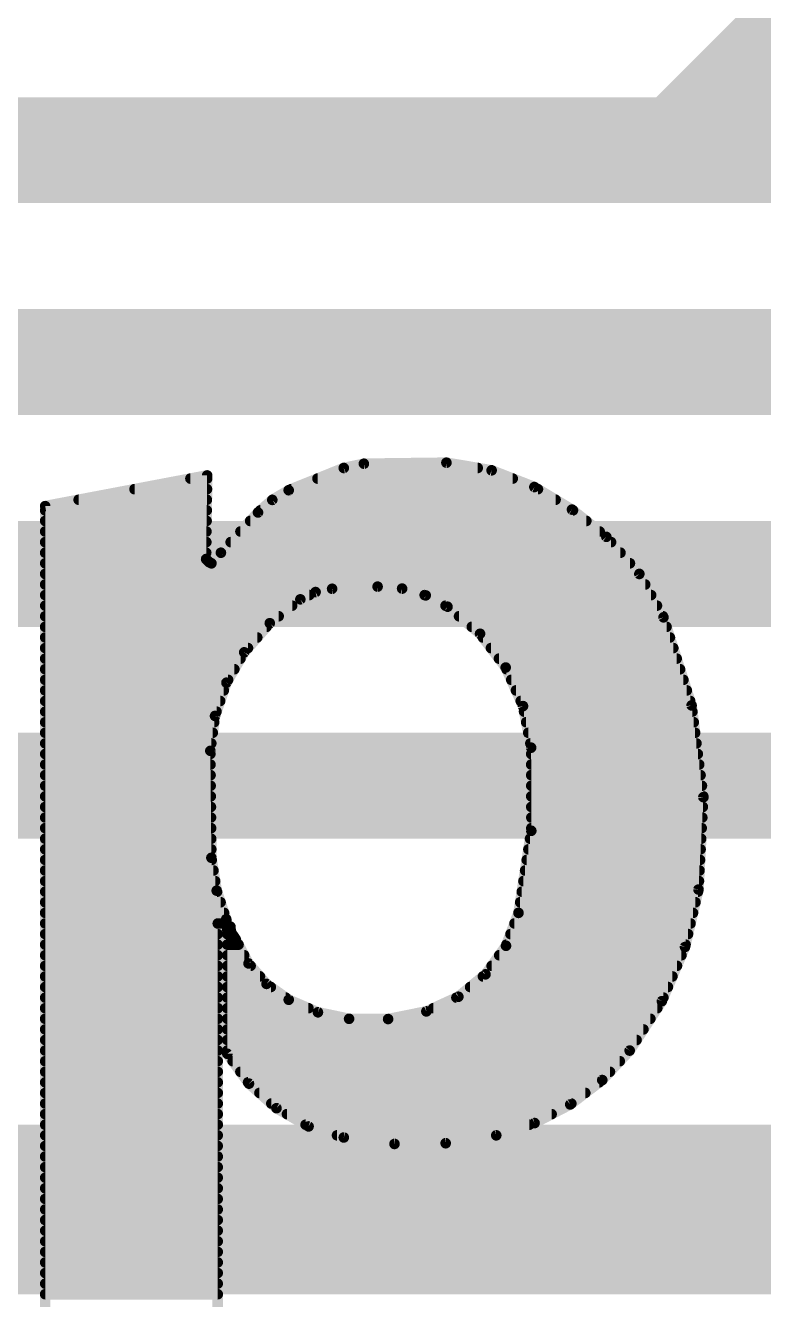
# Model space of a CAD drawing. Extents: x -0.1 to 40.8, y -10.2 to 23.
# Drawn here: x 13.674 to 15.444, y 2.324 to 5.379 of the extents above; entities that cross this region are included whole.
import ezdxf

# ---------------------------------------------------------------- set-up
doc = ezdxf.new("R2010")
doc.units = 0
for name, color, linetype in [('1', 12, 'CONTINUOUS'), ('16', 132, 'CONTINUOUS'), ('21', 41, 'CONTINUOUS'), ('22', 40, 'CONTINUOUS')]:
    doc.layers.add(name, color=color, linetype=linetype)

msp = doc.modelspace()

# ---------------------------------------------------------------- linework, layer by layer
at = {"layer": '1', "const_width": 0.254}
for points in [[(16.51, 6.35), (15.24, 5.08)], [(15.24, 5.08), (10.0102, 5.08)], [(19.812, 4.572), (9.525, 4.572)], [(9.271, 4.064), (24.384, 4.064)], [(9.017, 3.556), (26.416, 3.556)]]:
    msp.add_lwpolyline(points, dxfattribs=at)
at = {"layer": '1', "const_width": 0.127}
for points in [[(15.24, 5.0165, 1), (15.24, 5.1435)], [(15.1951, 5.1249, 1), (15.2849, 5.0351)]]:
    msp.add_lwpolyline(points, format="xyb", dxfattribs=at)
at = {"layer": '16'}
for points, const_width in [([(19.685, 5.08), (7.62, 5.08)], 0.254), ([(8.1534, 2.54), (32.385, 2.54)], 0.4064)]:
    msp.add_lwpolyline(points, dxfattribs=dict(at, const_width=const_width))
at = {"layer": '21', "const_width": 0.0254}
for points in [[(14.4374, 4.318), (14.4856, 4.3282)], [(14.4856, 4.3282), (14.6837, 4.3307)], [(14.6837, 4.3307), (14.7922, 4.3123)], [(13.7211, 4.2266), (14.1097, 4.3002)], [(14.1097, 4.3002), (14.1072, 4.0996)], [(14.3053, 4.2647), (14.4374, 4.318)], [(14.4374, 4.318), (14.7587, 4.318)], [(14.7922, 4.3123), (14.8946, 4.2723)], [(13.9355, 4.2672), (14.1093, 4.2672)], [(14.0696, 4.2926), (14.1096, 4.2926)], [(14.266, 4.2414), (14.3053, 4.2647)], [(14.3115, 4.2672), (14.9031, 4.2672)], [(14.3744, 4.2926), (14.8427, 4.2926)], [(14.8946, 4.2723), (14.9848, 4.2182)], [(13.8014, 4.2418), (14.109, 4.2418)], [(14.2316, 4.2113), (14.266, 4.2414)], [(14.2666, 4.2418), (14.9455, 4.2418)], [(13.7211, 2.1692), (13.7211, 4.2266)], [(13.7211, 4.2164), (14.1087, 4.2164)], [(14.1427, 4.1148), (14.2316, 4.2113)], [(14.2374, 4.2164), (14.9871, 4.2164)], [(14.9848, 4.2182), (15.0673, 4.1529)], [(13.7211, 4.191), (14.1083, 4.191)], [(14.2129, 4.191), (15.0192, 4.191)], [(13.7211, 4.1656), (14.108, 4.1656)], [(14.1895, 4.1656), (15.0513, 4.1656)], [(15.0673, 4.1529), (15.1464, 4.0639)], [(13.7211, 4.1402), (14.1077, 4.1402)], [(13.7211, 4.1148), (14.1074, 4.1148)], [(14.1199, 4.0894), (14.1427, 4.1148)], [(14.1427, 4.1148), (15.1012, 4.1148)], [(14.1661, 4.1402), (15.0786, 4.1402)], [(13.7211, 4.0894), (14.1199, 4.0894)], [(14.1072, 4.0996), (14.1148, 4.0919)], [(14.1148, 4.0919), (14.1199, 4.0894)], [(14.1199, 4.0894), (15.1238, 4.0894)], [(13.7211, 4.064), (15.1463, 4.064)], [(15.1464, 4.0639), (15.2044, 3.9599)], [(13.7211, 4.0386), (15.1605, 4.0386)], [(14.3697, 4.0205), (14.3332, 4.003)], [(14.4094, 4.0284), (14.3697, 4.0205)], [(14.5186, 4.0335), (14.4094, 4.0284)], [(14.5774, 4.0288), (14.5186, 4.0335)], [(14.634, 4.0125), (14.5774, 4.0288)], [(13.7211, 4.0132), (14.3545, 4.0132)], [(14.3332, 4.003), (14.26, 3.9458)], [(14.6315, 4.0132), (15.1747, 4.0132)], [(14.6863, 3.9853), (14.634, 4.0125)], [(13.7211, 3.9878), (14.3137, 3.9878)], [(13.7211, 3.9624), (14.2812, 3.9624)], [(14.6815, 3.9878), (15.1888, 3.9878)], [(14.7644, 3.9204), (14.6863, 3.9853)], [(14.7139, 3.9624), (15.203, 3.9624)], [(15.2044, 3.9599), (15.2718, 3.7486)], [(13.7211, 3.937), (14.2522, 3.937)], [(14.26, 3.9458), (14.1986, 3.876)], [(14.7445, 3.937), (15.2117, 3.937)], [(13.7211, 3.9116), (14.2299, 3.9116)], [(14.8258, 3.8396), (14.7644, 3.9204)], [(14.7711, 3.9116), (15.2198, 3.9116)], [(13.7211, 3.8862), (14.2076, 3.8862)], [(14.1986, 3.876), (14.156, 3.8032)], [(14.7904, 3.8862), (15.2279, 3.8862)], [(13.7211, 3.8608), (14.1897, 3.8608)], [(14.8097, 3.8608), (15.236, 3.8608)], [(14.8674, 3.747), (14.8258, 3.8396)], [(13.7211, 3.8354), (14.1749, 3.8354)], [(13.7211, 3.81), (14.16, 3.81)], [(14.8277, 3.8354), (15.2441, 3.8354)], [(14.8391, 3.81), (15.2522, 3.81)], [(13.7211, 3.7846), (14.1496, 3.7846)], [(14.156, 3.8032), (14.1286, 3.7234)], [(14.8505, 3.7846), (15.2603, 3.7846)], [(13.7211, 3.7592), (14.1409, 3.7592)], [(14.8619, 3.7592), (15.2684, 3.7592)], [(14.8869, 3.6474), (14.8674, 3.747)], [(15.2718, 3.7486), (15.3001, 3.5286)], [(13.7211, 3.7338), (14.1322, 3.7338)], [(14.1286, 3.7234), (14.1173, 3.6398)], [(14.8699, 3.7338), (15.2737, 3.7338)], [(13.7211, 3.7084), (14.1265, 3.7084)], [(14.8749, 3.7084), (15.277, 3.7084)], [(13.7211, 3.683), (14.1231, 3.683)], [(13.7211, 3.6576), (14.1197, 3.6576)], [(14.8799, 3.683), (15.2802, 3.683)], [(14.8849, 3.6576), (15.2835, 3.6576)], [(13.7211, 3.6322), (14.1174, 3.6322)], [(14.1173, 3.6398), (14.1199, 3.3833)], [(14.8872, 3.4481), (14.8869, 3.6474)], [(14.8869, 3.6322), (15.2868, 3.6322)], [(13.7211, 3.6068), (14.1176, 3.6068)], [(14.887, 3.6068), (15.29, 3.6068)], [(13.7211, 3.5814), (14.1179, 3.5814)], [(14.887, 3.5814), (15.2933, 3.5814)], [(13.7211, 3.556), (14.1181, 3.556)], [(14.8871, 3.556), (15.2966, 3.556)], [(13.7211, 3.5306), (14.1184, 3.5306)], [(13.7211, 3.5052), (14.1187, 3.5052)], [(14.8871, 3.5306), (15.2998, 3.5306)], [(14.8871, 3.5052), (15.2988, 3.5052)], [(15.3001, 3.5286), (15.2883, 3.3071)], [(13.7211, 3.4798), (14.1189, 3.4798)], [(14.8872, 3.4798), (15.2975, 3.4798)], [(13.7211, 3.4544), (14.1192, 3.4544)], [(14.8565, 3.2512), (14.8872, 3.4481)], [(14.8872, 3.4544), (15.2961, 3.4544)], [(13.7211, 3.429), (14.1194, 3.429)], [(14.8842, 3.429), (15.2948, 3.429)], [(13.7211, 3.4036), (14.1197, 3.4036)], [(14.1199, 3.3833), (14.1326, 3.3045)], [(14.8803, 3.4036), (15.2934, 3.4036)], [(13.7211, 3.3782), (14.1207, 3.3782)], [(13.7211, 3.3528), (14.1248, 3.3528)], [(14.8724, 3.3528), (15.2907, 3.3528)], [(14.8763, 3.3782), (15.2921, 3.3782)], [(13.7211, 3.3274), (14.1289, 3.3274)], [(14.8684, 3.3274), (15.2894, 3.3274)], [(13.7211, 3.302), (14.1334, 3.302)], [(14.1326, 3.3045), (14.1554, 3.236)], [(14.8644, 3.302), (15.2871, 3.302)], [(15.2883, 3.3071), (15.256, 3.1695)], [(13.7211, 3.2766), (14.1419, 3.2766)], [(14.8605, 3.2766), (15.2811, 3.2766)], [(13.7211, 3.2512), (14.1503, 3.2512)], [(13.7211, 3.2258), (14.1478, 3.2258)], [(14.1478, 3.2258), (14.1351, 3.2258)], [(14.1351, 3.2258), (14.1351, 1.7958)], [(14.1515, 3.2264), (14.1478, 3.2258)], [(14.1545, 3.2288), (14.1515, 3.2264)], [(14.1559, 3.2323), (14.1545, 3.2288)], [(14.1554, 3.236), (14.1559, 3.2323)], [(14.8266, 3.1723), (14.8565, 3.2512)], [(14.8469, 3.2258), (15.2692, 3.2258)], [(14.8565, 3.2512), (15.2752, 3.2512)], [(13.7211, 3.2004), (14.1351, 3.2004)], [(14.158, 3.2106), (14.1656, 3.2182)], [(14.158, 2.9134), (14.158, 3.2106)], [(14.158, 3.2004), (14.1697, 3.2004)], [(14.1656, 3.2182), (14.1656, 3.2131)], [(14.1656, 3.2131), (14.1676, 3.2034)], [(14.1676, 3.2034), (14.1732, 3.1953)], [(14.1732, 3.1953), (14.1783, 3.1877)], [(14.8372, 3.2004), (15.2633, 3.2004)], [(13.7211, 3.175), (14.1351, 3.175)], [(14.158, 3.175), (14.185, 3.175)], [(14.1783, 3.1877), (14.209, 3.13)], [(14.7774, 3.1038), (14.8266, 3.1723)], [(14.8276, 3.175), (15.2573, 3.175)], [(15.256, 3.1695), (15.2004, 3.0394)], [(13.7211, 3.1496), (14.1351, 3.1496)], [(14.158, 3.1496), (14.1985, 3.1496)], [(14.8102, 3.1496), (15.2475, 3.1496)], [(13.7211, 3.1242), (14.1351, 3.1242)], [(14.158, 3.1242), (14.214, 3.1242)], [(14.209, 3.13), (14.2521, 3.0808)], [(14.7122, 3.0501), (14.7774, 3.1038)], [(14.792, 3.1242), (15.2367, 3.1242)], [(13.7211, 3.0988), (14.1351, 3.0988)], [(13.7211, 3.0734), (14.1351, 3.0734)], [(14.158, 3.0988), (14.2363, 3.0988)], [(14.158, 3.0734), (14.2625, 3.0734)], [(14.2521, 3.0808), (14.3053, 3.0429)], [(14.7405, 3.0734), (15.2149, 3.0734)], [(14.7713, 3.0988), (15.2258, 3.0988)], [(13.7211, 3.048), (14.1351, 3.048)], [(14.158, 3.048), (14.2981, 3.048)], [(14.3053, 3.0429), (14.3754, 3.0129)], [(14.6355, 3.015), (14.7122, 3.0501)], [(14.7076, 3.048), (15.2041, 3.048)], [(13.7211, 3.0226), (14.1351, 3.0226)], [(14.158, 3.0226), (14.3527, 3.0226)], [(14.3754, 3.0129), (14.4501, 2.9972)], [(14.5437, 2.9966), (14.6355, 3.015)], [(14.6521, 3.0226), (15.1894, 3.0226)], [(15.2004, 3.0394), (15.1232, 2.921)], [(13.7211, 2.9972), (14.1351, 2.9972)], [(14.158, 2.9972), (14.4501, 2.9972)], [(14.4501, 2.9972), (14.5437, 2.9966)], [(14.5467, 2.9972), (15.1729, 2.9972)], [(13.7211, 2.9718), (14.1351, 2.9718)], [(14.158, 2.9718), (15.1563, 2.9718)], [(13.7211, 2.9464), (14.1351, 2.9464)], [(13.7211, 2.921), (14.1351, 2.921)], [(14.158, 2.9464), (15.1398, 2.9464)], [(14.158, 2.921), (15.1232, 2.921)], [(15.1232, 2.921), (15.0574, 2.8503)], [(13.7211, 2.8956), (14.1351, 2.8956)], [(14.21, 2.8418), (14.158, 2.9134)], [(14.1709, 2.8956), (15.0996, 2.8956)], [(13.7211, 2.8702), (14.1351, 2.8702)], [(14.1894, 2.8702), (15.0759, 2.8702)], [(13.7211, 2.8448), (14.1351, 2.8448)], [(14.2078, 2.8448), (15.0501, 2.8448)], [(14.276, 2.7828), (14.21, 2.8418)], [(15.0574, 2.8503), (14.9806, 2.7919)], [(13.7211, 2.8194), (14.1351, 2.8194)], [(14.2351, 2.8194), (15.0168, 2.8194)], [(13.7211, 2.794), (14.1351, 2.794)], [(13.7211, 2.7686), (14.1351, 2.7686)], [(14.2635, 2.794), (14.9834, 2.794)], [(14.3529, 2.7391), (14.276, 2.7828)], [(14.3011, 2.7686), (14.936, 2.7686)], [(14.9806, 2.7919), (14.895, 2.7473)], [(13.7211, 2.7432), (14.1351, 2.7432)], [(14.3458, 2.7432), (14.8824, 2.7432)], [(14.4374, 2.7127), (14.3529, 2.7391)], [(14.895, 2.7473), (14.8031, 2.7178)], [(13.7211, 2.7178), (14.1351, 2.7178)], [(14.4211, 2.7178), (14.8031, 2.7178)], [(14.5591, 2.6972), (14.4374, 2.7127)], [(14.8031, 2.7178), (14.6818, 2.6989)], [(13.7211, 2.6924), (14.1351, 2.6924)], [(14.6818, 2.6989), (14.5591, 2.6972)], [(13.7211, 2.667), (14.1351, 2.667)], [(13.7211, 2.6416), (14.1351, 2.6416)], [(13.7211, 2.6162), (14.1351, 2.6162)], [(13.7211, 2.5908), (14.1351, 2.5908)], [(13.7211, 2.5654), (14.1351, 2.5654)], [(13.7211, 2.54), (14.1351, 2.54)], [(13.7211, 2.5146), (14.1351, 2.5146)], [(13.7211, 2.4892), (14.1351, 2.4892)], [(13.7211, 2.4638), (14.1351, 2.4638)], [(13.7211, 2.4384), (14.1351, 2.4384)], [(13.7211, 2.413), (14.1351, 2.413)], [(13.7211, 2.3876), (14.1351, 2.3876)], [(13.7211, 2.3622), (14.1351, 2.3622)], [(13.7211, 2.3368), (14.1351, 2.3368)]]:
    msp.add_lwpolyline(points, dxfattribs=at)
at = {"layer": '21', "const_width": 0.0127}
for points in [[(14.4855, 4.3345, 1), (14.4857, 4.3219)], [(14.4869, 4.322, 1), (14.4843, 4.3344)], [(14.6848, 4.337, 1), (14.6826, 4.3244)], [(14.6838, 4.3244, 1), (14.6836, 4.337)], [(14.116, 4.3001, 1), (14.1034, 4.3003)], [(14.1109, 4.294, 1), (14.1085, 4.3064)], [(14.4374, 4.3244, 1), (14.4374, 4.3117)], [(14.4361, 4.3242, 1), (14.4387, 4.3118)], [(14.4398, 4.3121, 1), (14.435, 4.3239)], [(14.7587, 4.3117, 1), (14.7587, 4.3244)], [(14.7945, 4.3183, 1), (14.7898, 4.3064)], [(14.7911, 4.3061, 1), (14.7932, 4.3186)], [(13.9355, 4.2736, 1), (13.9355, 4.2608)], [(14.0696, 4.299, 1), (14.0696, 4.2862)], [(14.1093, 4.2608, 1), (14.1093, 4.2736)], [(14.1096, 4.2862, 1), (14.1096, 4.299)], [(14.3029, 4.2706, 1), (14.3077, 4.2588)], [(14.3085, 4.2592, 1), (14.3021, 4.2702)], [(14.3115, 4.2736, 1), (14.3115, 4.2608)], [(14.3744, 4.299, 1), (14.3744, 4.2862)], [(14.8427, 4.2862, 1), (14.8427, 4.299)], [(14.8979, 4.2777, 1), (14.8913, 4.2669)], [(14.8923, 4.2664, 1), (14.8969, 4.2782)], [(14.9031, 4.2608, 1), (14.9031, 4.2736)], [(13.8014, 4.2482, 1), (13.8014, 4.2355)], [(14.109, 4.2355, 1), (14.109, 4.2482)], [(14.2627, 4.2469, 1), (14.2692, 4.236)], [(14.2666, 4.2482, 1), (14.2666, 4.2355)], [(14.2701, 4.2367, 1), (14.2618, 4.2462)], [(14.9455, 4.2355, 1), (14.9455, 4.2482)], [(13.7199, 4.2328, 1), (13.7223, 4.2204)], [(13.7211, 4.2228, 1), (13.7211, 4.21)], [(13.7274, 4.2266, 1), (13.7148, 4.2266)], [(14.1087, 4.21, 1), (14.1087, 4.2228)], [(14.2274, 4.2161, 1), (14.2358, 4.2065)], [(14.2363, 4.207, 1), (14.2269, 4.2156)], [(14.2374, 4.2228, 1), (14.2374, 4.21)], [(14.9888, 4.2232, 1), (14.9809, 4.2132)], [(14.9816, 4.2128, 1), (14.9881, 4.2237)], [(14.9871, 4.21, 1), (14.9871, 4.2228)], [(13.7211, 4.1974, 1), (13.7211, 4.1846)], [(14.1083, 4.1846, 1), (14.1083, 4.1974)], [(14.2129, 4.1974, 1), (14.2129, 4.1846)], [(15.0192, 4.1846, 1), (15.0192, 4.1974)], [(13.7211, 4.172, 1), (13.7211, 4.1593)], [(14.108, 4.1593, 1), (14.108, 4.172)], [(14.1895, 4.172, 1), (14.1895, 4.1593)], [(15.0513, 4.1593, 1), (15.0513, 4.172)], [(15.072, 4.1571, 1), (15.0626, 4.1487)], [(15.0634, 4.1479, 1), (15.0712, 4.1579)], [(13.7211, 4.1466, 1), (13.7211, 4.1338)], [(13.7211, 4.1212, 1), (13.7211, 4.1084)], [(14.1074, 4.1084, 1), (14.1074, 4.1212)], [(14.1077, 4.1338, 1), (14.1077, 4.1466)], [(14.1427, 4.1212, 1), (14.1427, 4.1084)], [(14.138, 4.1191, 1), (14.1474, 4.1105)], [(14.1474, 4.1106, 1), (14.138, 4.119)], [(14.1661, 4.1466, 1), (14.1661, 4.1338)], [(15.0786, 4.1338, 1), (15.0786, 4.1466)], [(15.1012, 4.1084, 1), (15.1012, 4.1212)], [(13.7211, 4.0958, 1), (13.7211, 4.0831)], [(14.1117, 4.1041, 1), (14.1027, 4.0951)], [(14.1009, 4.0997, 1), (14.1135, 4.0995)], [(14.1176, 4.0976, 1), (14.112, 4.0862)], [(14.1103, 4.0874, 1), (14.1193, 4.0964)], [(14.1199, 4.0958, 1), (14.1199, 4.0831)], [(14.1152, 4.0936, 1), (14.1246, 4.0852)], [(14.1171, 4.0837, 1), (14.1227, 4.0951)], [(14.1199, 4.0831, 1), (14.1199, 4.0958)], [(15.1238, 4.0831, 1), (15.1238, 4.0958)], [(13.7211, 4.0704, 1), (13.7211, 4.0576)], [(15.152, 4.067, 1), (15.1409, 4.0608)], [(15.1417, 4.0597, 1), (15.1512, 4.0681)], [(15.1463, 4.0576, 1), (15.1463, 4.0704)], [(13.7211, 4.045, 1), (13.7211, 4.0323)], [(14.3685, 4.0267, 1), (14.371, 4.0142)], [(14.3725, 4.0147, 1), (14.367, 4.0262)], [(14.4091, 4.0347, 1), (14.4097, 4.0221)], [(14.4106, 4.0222, 1), (14.4082, 4.0346)], [(14.5191, 4.0398, 1), (14.5181, 4.0272)], [(14.5189, 4.0272, 1), (14.5183, 4.0398)], [(14.5791, 4.0349, 1), (14.5756, 4.0227)], [(14.5768, 4.0224, 1), (14.5779, 4.0351)], [(15.1605, 4.0323, 1), (15.1605, 4.045)], [(13.7211, 4.0196, 1), (13.7211, 4.0069)], [(14.3305, 4.0087, 1), (14.3359, 3.9973)], [(14.3371, 3.998, 1), (14.3293, 4.008)], [(14.3545, 4.0069, 1), (14.3545, 4.0196)], [(14.6315, 4.0196, 1), (14.6315, 4.0069)], [(14.6369, 4.0181, 1), (14.6311, 4.0068)], [(14.6322, 4.0064, 1), (14.6358, 4.0186)], [(15.1747, 4.0069, 1), (15.1747, 4.0196)], [(13.7211, 3.9688, 1), (13.7211, 3.9561)], [(13.7211, 3.9941, 1), (13.7211, 3.9815)], [(14.2812, 3.9561, 1), (14.2812, 3.9688)], [(14.3137, 3.9815, 1), (14.3137, 3.9941)], [(14.6815, 3.9941, 1), (14.6815, 3.9815)], [(14.6904, 3.9902, 1), (14.6822, 3.9804)], [(14.6834, 3.9797, 1), (14.6892, 3.9909)], [(14.7139, 3.9688, 1), (14.7139, 3.9561)], [(15.1888, 3.9815, 1), (15.1888, 3.9941)], [(15.2104, 3.9618, 1), (15.1984, 3.958)], [(15.203, 3.9561, 1), (15.203, 3.9688)], [(13.7211, 3.9434, 1), (13.7211, 3.9307)], [(14.2522, 3.9307, 1), (14.2522, 3.9434)], [(14.256, 3.9508, 1), (14.2639, 3.9408)], [(14.2647, 3.9416, 1), (14.2552, 3.95)], [(14.7445, 3.9434, 1), (14.7445, 3.9307)], [(15.1989, 3.9568, 1), (15.2099, 3.963)], [(15.2117, 3.9307, 1), (15.2117, 3.9434)], [(13.7211, 3.9179, 1), (13.7211, 3.9053)], [(14.2299, 3.9053, 1), (14.2299, 3.9179)], [(14.7694, 3.9243, 1), (14.7593, 3.9166)], [(14.7603, 3.9156, 1), (14.7684, 3.9253)], [(14.7711, 3.9179, 1), (14.7711, 3.9053)], [(15.2198, 3.9053, 1), (15.2198, 3.9179)], [(13.7211, 3.8925, 1), (13.7211, 3.8799)], [(14.1938, 3.8802, 1), (14.2034, 3.8718)], [(14.2041, 3.8728, 1), (14.1931, 3.8792)], [(14.2076, 3.8799, 1), (14.2076, 3.8925)], [(14.7904, 3.8925, 1), (14.7904, 3.8799)], [(15.2279, 3.8799, 1), (15.2279, 3.8925)], [(13.7211, 3.8672, 1), (13.7211, 3.8545)], [(14.1897, 3.8545, 1), (14.1897, 3.8672)], [(14.8097, 3.8672, 1), (14.8097, 3.8545)], [(14.8316, 3.8422, 1), (14.82, 3.837)], [(14.8207, 3.8358, 1), (14.8309, 3.8435)], [(15.236, 3.8545, 1), (15.236, 3.8672)], [(13.7211, 3.8418, 1), (13.7211, 3.8291)], [(13.7211, 3.8163, 1), (13.7211, 3.8037)], [(14.16, 3.8037, 1), (14.16, 3.8163)], [(14.1749, 3.8291, 1), (14.1749, 3.8418)], [(14.8277, 3.8418, 1), (14.8277, 3.8291)], [(14.8391, 3.8163, 1), (14.8391, 3.8037)], [(15.2441, 3.8291, 1), (15.2441, 3.8418)], [(15.2522, 3.8037, 1), (15.2522, 3.8163)], [(13.7211, 3.791, 1), (13.7211, 3.7783)], [(14.1505, 3.8064, 1), (14.1615, 3.8)], [(14.1496, 3.7783, 1), (14.1496, 3.791)], [(14.162, 3.8011, 1), (14.15, 3.8052)], [(14.8505, 3.791, 1), (14.8505, 3.7783)], [(15.2603, 3.7783, 1), (15.2603, 3.791)], [(13.7211, 3.7656, 1), (13.7211, 3.7529)], [(14.1409, 3.7529, 1), (14.1409, 3.7656)], [(14.8619, 3.7656, 1), (14.8619, 3.7529)], [(14.8736, 3.7482, 1), (14.8611, 3.7458)], [(15.2781, 3.7494, 1), (15.2655, 3.7478)], [(15.2684, 3.7529, 1), (15.2684, 3.7656)], [(13.7211, 3.7401, 1), (13.7211, 3.7275)], [(14.1349, 3.7226, 1), (14.1223, 3.7243)], [(14.1226, 3.7255, 1), (14.1346, 3.7213)], [(14.1322, 3.7275, 1), (14.1322, 3.7401)], [(14.8616, 3.7444, 1), (14.8731, 3.7496)], [(14.8699, 3.7401, 1), (14.8699, 3.7275)], [(15.2658, 3.7467, 1), (15.2779, 3.7505)], [(15.2737, 3.7275, 1), (15.2737, 3.7401)], [(13.7211, 3.7147, 1), (13.7211, 3.7021)], [(14.1265, 3.7021, 1), (14.1265, 3.7147)], [(14.8749, 3.7147, 1), (14.8749, 3.7021)], [(15.277, 3.7021, 1), (15.277, 3.7147)], [(13.7211, 3.6894, 1), (13.7211, 3.6767)], [(13.7211, 3.6639, 1), (13.7211, 3.6513)], [(14.1197, 3.6513, 1), (14.1197, 3.6639)], [(14.1231, 3.6767, 1), (14.1231, 3.6894)], [(14.8799, 3.6894, 1), (14.8799, 3.6767)], [(14.8849, 3.6639, 1), (14.8849, 3.6513)], [(15.2802, 3.6767, 1), (15.2802, 3.6894)], [(15.2835, 3.6513, 1), (15.2835, 3.6639)], [(13.7211, 3.6385, 1), (13.7211, 3.6259)], [(14.1236, 3.6399, 1), (14.111, 3.6397)], [(14.111, 3.6406, 1), (14.1236, 3.639)], [(14.1174, 3.6259, 1), (14.1174, 3.6385)], [(14.8932, 3.6474, 1), (14.8806, 3.6474)], [(14.8869, 3.6385, 1), (14.8869, 3.6259)], [(14.8807, 3.6462, 1), (14.8931, 3.6486)], [(15.2868, 3.6259, 1), (15.2868, 3.6385)], [(13.7211, 3.6132, 1), (13.7211, 3.6005)], [(14.1176, 3.6005, 1), (14.1176, 3.6132)], [(14.887, 3.6132, 1), (14.887, 3.6005)], [(15.29, 3.6005, 1), (15.29, 3.6132)], [(13.7211, 3.5878, 1), (13.7211, 3.5751)], [(14.1179, 3.5751, 1), (14.1179, 3.5878)], [(14.887, 3.5878, 1), (14.887, 3.5751)], [(15.2933, 3.5751, 1), (15.2933, 3.5878)], [(13.7211, 3.5623, 1), (13.7211, 3.5497)], [(14.1181, 3.5497, 1), (14.1181, 3.5623)], [(14.8871, 3.5623, 1), (14.8871, 3.5497)], [(15.2966, 3.5497, 1), (15.2966, 3.5623)], [(13.7211, 3.537, 1), (13.7211, 3.5243)], [(13.7211, 3.5116, 1), (13.7211, 3.4989)], [(14.1184, 3.5243, 1), (14.1184, 3.537)], [(14.1187, 3.4989, 1), (14.1187, 3.5116)], [(14.8871, 3.537, 1), (14.8871, 3.5243)], [(14.8871, 3.5116, 1), (14.8871, 3.4989)], [(15.3064, 3.5283, 1), (15.2937, 3.5289)], [(15.2938, 3.5278, 1), (15.3064, 3.5294)], [(15.2988, 3.4989, 1), (15.2988, 3.5116)], [(15.2998, 3.5243, 1), (15.2998, 3.537)], [(13.7211, 3.4861, 1), (13.7211, 3.4735)], [(14.1189, 3.4735, 1), (14.1189, 3.4861)], [(14.8872, 3.4861, 1), (14.8872, 3.4735)], [(15.2975, 3.4735, 1), (15.2975, 3.4861)], [(13.7211, 3.4607, 1), (13.7211, 3.4481)], [(14.1192, 3.4481, 1), (14.1192, 3.4607)], [(14.8872, 3.4607, 1), (14.8872, 3.4481)], [(14.8809, 3.4481, 1), (14.8936, 3.4481)], [(14.8935, 3.4471, 1), (14.881, 3.4491)], [(15.2961, 3.4481, 1), (15.2961, 3.4607)], [(13.7211, 3.4354, 1), (13.7211, 3.4227)], [(14.1194, 3.4227, 1), (14.1194, 3.4354)], [(14.8842, 3.4354, 1), (14.8842, 3.4227)], [(15.2948, 3.4227, 1), (15.2948, 3.4354)], [(13.7211, 3.4099, 1), (13.7211, 3.3973)], [(14.1262, 3.3843, 1), (14.1136, 3.3823)], [(14.1197, 3.3973, 1), (14.1197, 3.4099)], [(14.8803, 3.4099, 1), (14.8803, 3.3973)], [(15.2934, 3.3973, 1), (15.2934, 3.4099)], [(13.7211, 3.3592, 1), (13.7211, 3.3465)], [(13.7211, 3.3845, 1), (13.7211, 3.3719)], [(14.1136, 3.3832, 1), (14.1262, 3.3834)], [(14.1207, 3.3719, 1), (14.1207, 3.3845)], [(14.1248, 3.3465, 1), (14.1248, 3.3592)], [(14.8724, 3.3592, 1), (14.8724, 3.3465)], [(14.8763, 3.3845, 1), (14.8763, 3.3719)], [(15.2907, 3.3465, 1), (15.2907, 3.3592)], [(15.2921, 3.3719, 1), (15.2921, 3.3845)], [(13.7211, 3.3338, 1), (13.7211, 3.3211)], [(14.1289, 3.3211, 1), (14.1289, 3.3338)], [(14.8684, 3.3338, 1), (14.8684, 3.3211)], [(15.2894, 3.3211, 1), (15.2894, 3.3338)], [(13.7211, 3.3083, 1), (13.7211, 3.2957)], [(14.1386, 3.3065, 1), (14.1266, 3.3025)], [(14.1263, 3.3035, 1), (14.1389, 3.3055)], [(14.1334, 3.2957, 1), (14.1334, 3.3083)], [(14.8644, 3.3083, 1), (14.8644, 3.2957)], [(15.282, 3.3074, 1), (15.2946, 3.3068)], [(15.2945, 3.3056, 1), (15.2821, 3.3086)], [(15.2871, 3.2957, 1), (15.2871, 3.3083)], [(13.7211, 3.283, 1), (13.7211, 3.2703)], [(14.1419, 3.2703, 1), (14.1419, 3.283)], [(14.8605, 3.283, 1), (14.8605, 3.2703)], [(15.2811, 3.2703, 1), (15.2811, 3.283)], [(13.7211, 3.2576, 1), (13.7211, 3.2449)], [(13.7211, 3.2321, 1), (13.7211, 3.2195)], [(14.1415, 3.2258, 1), (14.1288, 3.2258)], [(14.1351, 3.2321, 1), (14.1351, 3.2195)], [(14.1468, 3.2321, 1), (14.1488, 3.2195)], [(14.1478, 3.2195, 1), (14.1478, 3.2321)], [(14.1478, 3.2195, 1), (14.1478, 3.2321)], [(14.1617, 3.2368, 1), (14.1491, 3.2352)], [(14.1494, 3.234, 1), (14.1614, 3.238)], [(14.1496, 3.2314, 1), (14.1622, 3.2331)], [(14.1618, 3.2299, 1), (14.15, 3.2346)], [(14.1503, 3.2449, 1), (14.1503, 3.2576)], [(14.1584, 3.2238, 1), (14.1505, 3.2337)], [(14.1525, 3.2201, 1), (14.1505, 3.2327)], [(14.8469, 3.2321, 1), (14.8469, 3.2195)], [(14.8565, 3.2576, 1), (14.8565, 3.2449)], [(14.8502, 3.2522, 1), (14.8628, 3.2502)], [(14.8624, 3.2489, 1), (14.8506, 3.2535)], [(15.2692, 3.2195, 1), (15.2692, 3.2321)], [(15.2752, 3.2449, 1), (15.2752, 3.2576)], [(13.7211, 3.2067, 1), (13.7211, 3.1941)], [(14.1351, 3.1941, 1), (14.1351, 3.2067)], [(14.1476, 3.2314, 1), (14.1555, 3.2214)], [(14.1486, 3.2311, 1), (14.1604, 3.2264)], [(14.1644, 3.2106, 1), (14.1517, 3.2106)], [(14.1535, 3.2151, 1), (14.1625, 3.2061)], [(14.158, 3.2067, 1), (14.158, 3.1941)], [(14.172, 3.2182, 1), (14.1593, 3.2182)], [(14.1718, 3.2144, 1), (14.1594, 3.2118)], [(14.1593, 3.2131, 1), (14.172, 3.2131)], [(14.1701, 3.2137, 1), (14.1611, 3.2227)], [(14.1728, 3.207, 1), (14.1624, 3.1998)], [(14.1614, 3.2022, 1), (14.1738, 3.2047)], [(14.1785, 3.1988, 1), (14.1679, 3.1918)], [(14.1697, 3.1941, 1), (14.1697, 3.2067)], [(14.8372, 3.2067, 1), (14.8372, 3.1941)], [(15.2633, 3.1941, 1), (15.2633, 3.2067)], [(13.7211, 3.1814, 1), (13.7211, 3.1687)], [(14.1351, 3.1687, 1), (14.1351, 3.1814)], [(14.158, 3.1814, 1), (14.158, 3.1687)], [(14.168, 3.1917, 1), (14.1784, 3.1989)], [(14.1839, 3.1907, 1), (14.1727, 3.1847)], [(14.173, 3.1842, 1), (14.1836, 3.1912)], [(14.185, 3.1687, 1), (14.185, 3.1814)], [(14.8206, 3.1746, 1), (14.8325, 3.1701)], [(14.8276, 3.1814, 1), (14.8276, 3.1687)], [(14.8317, 3.1686, 1), (14.8214, 3.176)], [(15.2498, 3.1709, 1), (15.2622, 3.168)], [(15.2618, 3.167, 1), (15.2502, 3.1719)], [(15.2573, 3.1687, 1), (15.2573, 3.1814)], [(13.7211, 3.1559, 1), (13.7211, 3.1433)], [(14.1351, 3.1433, 1), (14.1351, 3.1559)], [(14.158, 3.1559, 1), (14.158, 3.1433)], [(14.1985, 3.1433, 1), (14.1985, 3.1559)], [(14.8102, 3.1559, 1), (14.8102, 3.1433)], [(15.2475, 3.1433, 1), (15.2475, 3.1559)], [(13.7211, 3.1305, 1), (13.7211, 3.1179)], [(14.1351, 3.1179, 1), (14.1351, 3.1305)], [(14.158, 3.1305, 1), (14.158, 3.1179)], [(14.2137, 3.1342, 1), (14.2042, 3.1258)], [(14.2034, 3.127, 1), (14.2146, 3.133)], [(14.214, 3.1179, 1), (14.214, 3.1305)], [(14.7814, 3.0989, 1), (14.7733, 3.1087)], [(14.792, 3.1305, 1), (14.792, 3.1179)], [(15.2367, 3.1179, 1), (15.2367, 3.1305)], [(13.7211, 3.1052, 1), (13.7211, 3.0925)], [(13.7211, 3.0798, 1), (13.7211, 3.0671)], [(14.1351, 3.0925, 1), (14.1351, 3.1052)], [(14.1351, 3.0671, 1), (14.1351, 3.0798)], [(14.158, 3.1052, 1), (14.158, 3.0925)], [(14.158, 3.0798, 1), (14.158, 3.0671)], [(14.2363, 3.0925, 1), (14.2363, 3.1052)], [(14.2558, 3.086, 1), (14.2484, 3.0757)], [(14.2473, 3.0767, 1), (14.2568, 3.085)], [(14.2625, 3.0671, 1), (14.2625, 3.0798)], [(14.7405, 3.0798, 1), (14.7405, 3.0671)], [(14.7713, 3.1052, 1), (14.7713, 3.0925)], [(14.7722, 3.1075, 1), (14.7825, 3.1001)], [(15.2149, 3.0671, 1), (15.2149, 3.0798)], [(15.2258, 3.0925, 1), (15.2258, 3.1052)], [(13.7211, 3.0543, 1), (13.7211, 3.0417)], [(14.1351, 3.0417, 1), (14.1351, 3.0543)], [(14.158, 3.0543, 1), (14.158, 3.0417)], [(14.2981, 3.0417, 1), (14.2981, 3.0543)], [(14.3078, 3.0487, 1), (14.3028, 3.0371)], [(14.7076, 3.0543, 1), (14.7076, 3.0417)], [(14.7082, 3.055, 1), (14.7163, 3.0452)], [(14.7149, 3.0443, 1), (14.7096, 3.0559)], [(15.2041, 3.0417, 1), (15.2041, 3.0543)], [(13.7211, 3.029, 1), (13.7211, 3.0163)], [(14.1351, 3.0163, 1), (14.1351, 3.029)], [(14.158, 3.029, 1), (14.158, 3.0163)], [(14.3016, 3.0377, 1), (14.309, 3.0481)], [(14.3527, 3.0163, 1), (14.3527, 3.029)], [(14.3767, 3.0191, 1), (14.3741, 3.0067)], [(14.3729, 3.007, 1), (14.3779, 3.0187)], [(14.6329, 3.0208, 1), (14.6381, 3.0092)], [(14.6367, 3.0088, 1), (14.6343, 3.0212)], [(14.6521, 3.029, 1), (14.6521, 3.0163)], [(15.1894, 3.0163, 1), (15.1894, 3.029)], [(15.1946, 3.0419, 1), (15.2062, 3.037)], [(15.2057, 3.036, 1), (15.1951, 3.0429)], [(13.7211, 3.0036, 1), (13.7211, 2.9909)], [(14.1351, 2.9909, 1), (14.1351, 3.0036)], [(14.158, 3.0036, 1), (14.158, 2.9909)], [(14.4501, 3.0035, 1), (14.4501, 2.9909)], [(14.4488, 2.991, 1), (14.4514, 3.0034)], [(14.4501, 2.9909, 1), (14.4501, 3.0036)], [(14.5425, 3.0028, 1), (14.545, 2.9904)], [(14.5467, 3.0036, 1), (14.5467, 2.9909)], [(14.5437, 2.9903, 1), (14.5438, 3.003)], [(15.1729, 2.9909, 1), (15.1729, 3.0036)], [(13.7211, 2.9781, 1), (13.7211, 2.9655)], [(14.1351, 2.9655, 1), (14.1351, 2.9781)], [(14.158, 2.9781, 1), (14.158, 2.9655)], [(15.1563, 2.9655, 1), (15.1563, 2.9781)], [(13.7211, 2.9274, 1), (13.7211, 2.9147)], [(13.7211, 2.9527, 1), (13.7211, 2.9401)], [(14.1351, 2.9401, 1), (14.1351, 2.9527)], [(14.1351, 2.9147, 1), (14.1351, 2.9274)], [(14.158, 2.9274, 1), (14.158, 2.9147)], [(14.158, 2.9527, 1), (14.158, 2.9401)], [(15.1278, 2.9167, 1), (15.1186, 2.9253)], [(15.1232, 2.9147, 1), (15.1232, 2.9274)], [(15.1398, 2.9401, 1), (15.1398, 2.9527)], [(13.7211, 2.9019, 1), (13.7211, 2.8893)], [(14.1351, 2.8893, 1), (14.1351, 2.9019)], [(14.1631, 2.9171, 1), (14.1529, 2.9097)], [(14.1517, 2.9134, 1), (14.1644, 2.9134)], [(14.1709, 2.9019, 1), (14.1709, 2.8893)], [(15.0996, 2.8893, 1), (15.0996, 2.9019)], [(15.1179, 2.9245, 1), (15.1285, 2.9175)], [(13.7211, 2.8765, 1), (13.7211, 2.8639)], [(14.1351, 2.8639, 1), (14.1351, 2.8765)], [(14.1894, 2.8765, 1), (14.1894, 2.8639)], [(15.0759, 2.8639, 1), (15.0759, 2.8765)], [(13.7211, 2.8512, 1), (13.7211, 2.8385)], [(14.1351, 2.8385, 1), (14.1351, 2.8512)], [(14.2078, 2.8512, 1), (14.2078, 2.8385)], [(14.2143, 2.8465, 1), (14.2058, 2.8371)], [(14.2049, 2.8381, 1), (14.2152, 2.8455)], [(15.0501, 2.8385, 1), (15.0501, 2.8512)], [(15.0528, 2.8547, 1), (15.0621, 2.846)], [(15.0613, 2.8453, 1), (15.0536, 2.8554)], [(13.7211, 2.8258, 1), (13.7211, 2.8131)], [(14.1351, 2.8131, 1), (14.1351, 2.8258)], [(14.2351, 2.8258, 1), (14.2351, 2.8131)], [(15.0168, 2.8131, 1), (15.0168, 2.8258)], [(13.7211, 2.775, 1), (13.7211, 2.7623)], [(13.7211, 2.8003, 1), (13.7211, 2.7877)], [(14.1351, 2.7877, 1), (14.1351, 2.8003)], [(14.1351, 2.7623, 1), (14.1351, 2.775)], [(14.2635, 2.8003, 1), (14.2635, 2.7877)], [(14.2791, 2.7884, 1), (14.2729, 2.7773)], [(14.2718, 2.7781, 1), (14.2802, 2.7876)], [(14.3011, 2.775, 1), (14.3011, 2.7623)], [(14.936, 2.7623, 1), (14.936, 2.775)], [(14.9768, 2.7969, 1), (14.9845, 2.7868)], [(14.9836, 2.7862, 1), (14.9777, 2.7975)], [(14.9834, 2.7877, 1), (14.9834, 2.8003)], [(13.7211, 2.7496, 1), (13.7211, 2.7369)], [(14.1351, 2.7369, 1), (14.1351, 2.7496)], [(14.3458, 2.7496, 1), (14.3458, 2.7369)], [(14.3548, 2.7452, 1), (14.3511, 2.7331)], [(14.3498, 2.7336, 1), (14.3561, 2.7447)], [(14.8824, 2.7369, 1), (14.8824, 2.7496)], [(14.8921, 2.7529, 1), (14.898, 2.7416)], [(14.897, 2.7412, 1), (14.8931, 2.7533)], [(13.7211, 2.7241, 1), (13.7211, 2.7115)], [(14.1351, 2.7115, 1), (14.1351, 2.7241)], [(14.4211, 2.7241, 1), (14.4211, 2.7115)], [(14.4382, 2.719, 1), (14.4366, 2.7064)], [(14.4355, 2.7066, 1), (14.4393, 2.7188)], [(14.8012, 2.7238, 1), (14.805, 2.7118)], [(14.8041, 2.7115, 1), (14.8021, 2.7241)], [(14.8031, 2.7115, 1), (14.8031, 2.7241)], [(13.7211, 2.6987, 1), (13.7211, 2.6861)], [(14.1351, 2.6861, 1), (14.1351, 2.6987)], [(14.559, 2.7035, 1), (14.5592, 2.6908)], [(14.5583, 2.6909, 1), (14.5599, 2.7035)], [(14.6809, 2.7052, 1), (14.6828, 2.6926)], [(14.6819, 2.6925, 1), (14.6818, 2.7052)], [(13.7211, 2.6734, 1), (13.7211, 2.6607)], [(14.1351, 2.6607, 1), (14.1351, 2.6734)], [(13.7211, 2.6479, 1), (13.7211, 2.6353)], [(13.7211, 2.6225, 1), (13.7211, 2.6099)], [(14.1351, 2.6353, 1), (14.1351, 2.6479)], [(14.1351, 2.6099, 1), (14.1351, 2.6225)], [(13.7211, 2.5972, 1), (13.7211, 2.5845)], [(14.1351, 2.5845, 1), (14.1351, 2.5972)], [(13.7211, 2.5717, 1), (13.7211, 2.5591)], [(14.1351, 2.5591, 1), (14.1351, 2.5717)], [(13.7211, 2.5463, 1), (13.7211, 2.5337)], [(14.1351, 2.5337, 1), (14.1351, 2.5463)], [(13.7211, 2.521, 1), (13.7211, 2.5083)], [(14.1351, 2.5083, 1), (14.1351, 2.521)], [(13.7211, 2.4956, 1), (13.7211, 2.4829)], [(13.7211, 2.4701, 1), (13.7211, 2.4575)], [(14.1351, 2.4829, 1), (14.1351, 2.4956)], [(14.1351, 2.4575, 1), (14.1351, 2.4701)], [(13.7211, 2.4447, 1), (13.7211, 2.4321)], [(14.1351, 2.4321, 1), (14.1351, 2.4447)], [(13.7211, 2.4194, 1), (13.7211, 2.4067)], [(14.1351, 2.4067, 1), (14.1351, 2.4194)], [(13.7211, 2.3939, 1), (13.7211, 2.3813)], [(14.1351, 2.3813, 1), (14.1351, 2.3939)], [(13.7211, 2.3685, 1), (13.7211, 2.3559)], [(14.1351, 2.3559, 1), (14.1351, 2.3685)], [(13.7211, 2.3432, 1), (13.7211, 2.3305)], [(14.1351, 2.3305, 1), (14.1351, 2.3432)]]:
    msp.add_lwpolyline(points, format="xyb", dxfattribs=at)
at = {"layer": '22', "const_width": 0.127}
msp.add_lwpolyline([(40.41, 5.03), (0.23, 5.03)], dxfattribs=at)

doc.saveas('drawing.dxf')
